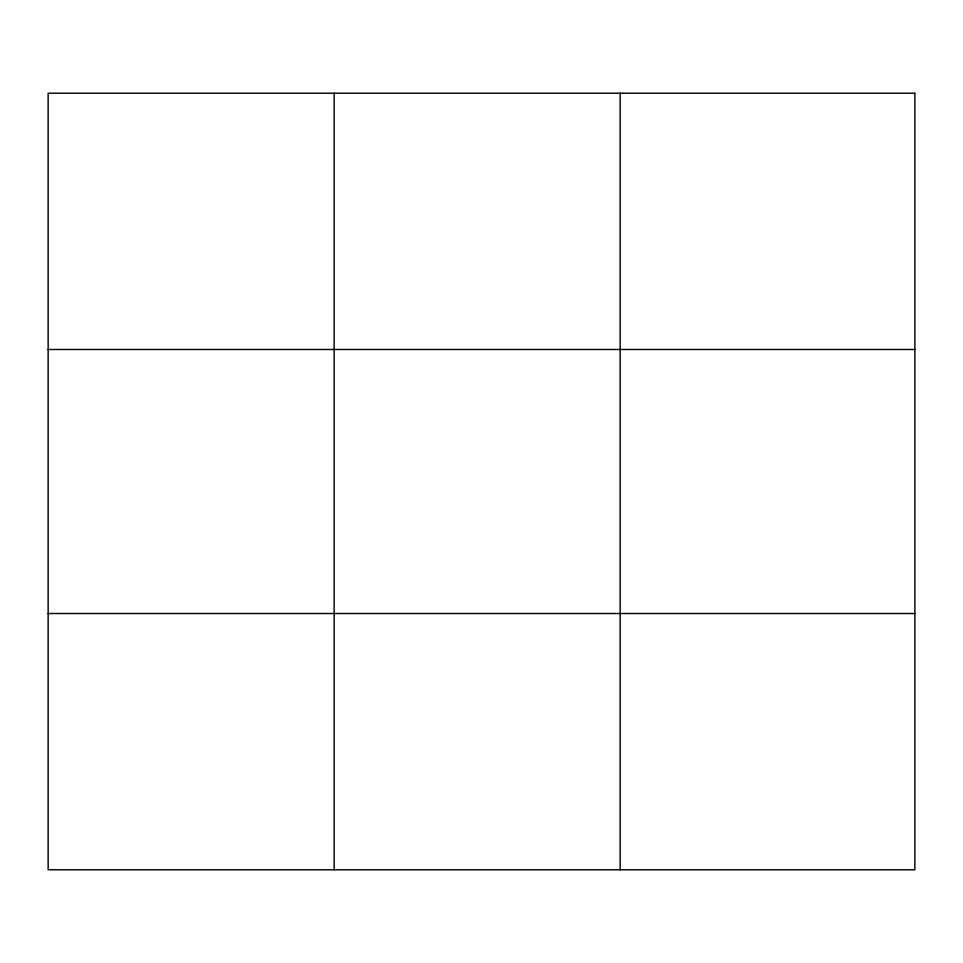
<?xml version="1.0" encoding="UTF-8"?>
<svg xmlns="http://www.w3.org/2000/svg" width="963" height="963" viewBox="0 0 963 963"><rect width="100%" height="100%" fill="white"/><g stroke="black" fill="none" stroke-linecap="round" stroke-linejoin="round"><path stroke-width="1.44" d="M334.161 869.782L334.161 93.218M620.172 869.782L620.172 93.218M48.15 349.485L914.85 349.485M48.15 613.515L914.85 613.515M914.85 93.218L914.85 869.782L48.15 869.782L48.15 93.218L914.85 93.218"/></g></svg>
